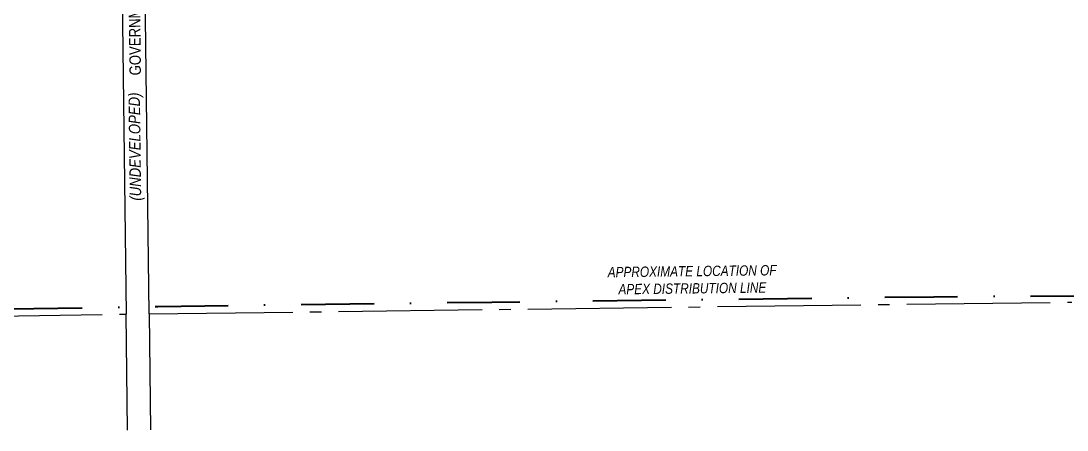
# Model space of a CAD drawing. Extents: x 57693 to 70573, y 5994359 to 6008381.
# Drawn here: x 58522 to 59433, y 5999147 to 5999503 of the extents above; entities that cross this region are included whole.
import ezdxf
from ezdxf.enums import TextEntityAlignment as Align

# ---------------------------------------------------------------- set-up
doc = ezdxf.new("R2010")
doc.units = 0
doc.header["$LTSCALE"] = 5
doc.linetypes.add('DASHDOT', pattern=[25.4, 12.7, -6.35, 0, -6.35])
doc.linetypes.add('foc-QUARTERLINE', pattern=[33, 25, -3, 2, -3])
doc.layers.add('AS-RECON EXISTING', color=151, linetype='DASHDOT', lineweight=40)
doc.layers.add('T-TEXT', color=48, linetype='Continuous', lineweight=18)
for name, color, linetype in [('L-QSEC', 8, 'foc-QUARTERLINE'), ('L-ROAD-T', 7, 'Continuous'), ('L-SEC', 7, 'Continuous')]:
    doc.layers.add(name, color=color, linetype=linetype)
doc.styles.add('80', font='ARIALN.TTF', dxfattribs={"height": 10})
doc.styles.add('80L', font='ARIALN.TTF', dxfattribs={"height": 10})
doc.styles.add('80LS', font='ARIALNI.TTF', dxfattribs={"height": 10})

msp = doc.modelspace()

# ---------------------------------------------------------------- linework, layer by layer
at = {"layer": 'AS-RECON EXISTING', "flags": 128}
msp.add_lwpolyline([(57699.355, 5999849.908), (57809.418, 5999850.537), (57890.023, 5999852.031), (57899.541, 5999852.23), (57914.85, 5999852.638), (58040.993, 5999854.838), (58141.902, 5999856.708), (58148.94, 5999856.044), (58148.464, 5999850.756), (58150.422, 5999715.332), (58151.393, 5999619.736), (58151.474, 5999609.828), (58151.727, 5999591.295), (58153.072, 5999470.067), (58154.218, 5999375.211), (58155.621, 5999271.603), (58155.818, 5999268.677), (58155.55, 5999265.802), (58156.062, 5999265.682), (58156.255, 5999265.554), (58172.807, 5999262.099), (58349.259, 5999243.711), (58360.187, 5999245.255), (58361.759, 5999245.16), (58362.949, 5999245.104), (58367.447, 5999246.912), (58432.978, 5999251.518), (58434.62, 5999251.927), (58437.699, 5999251.271), (58640.768, 5999254.736), (58931.812, 5999258.548), (59316.837, 5999263.163), (59483.262, 5999264.23), (59496.372, 5999264.314), (59577.454, 5999265.94), (59682.346, 5999267.323), (59982.682, 5999270.736), (60079.78, 5999271.888), (60089.6, 5999271.82), (60098.597, 5999274.057)], dxfattribs=at)
at = {"layer": 'L-QSEC'}
msp.add_lwpolyline([(58633.305, 5999248.186), (59437.062, 5999258.427)], dxfattribs=at)
at = {"layer": 'L-QSEC', "flags": 128}
msp.add_lwpolyline([(57807.508, 5999235.737), (58160.02, 5999241.071), (58212.712, 5999241.869), (58295.436, 5999243.121), (58613.206, 5999247.931)], dxfattribs=at)
at = {"layer": 'L-SEC', "flags": 128}
for points in [[(58633.305, 5999248.186), (58627.83, 5999693.013)], [(58607.818, 5999685.703), (58613.206, 5999247.931)], [(58614.448, 5999147.038), (58613.206, 5999247.931)], [(58633.305, 5999248.186), (58634.547, 5999147.318)]]:
    msp.add_lwpolyline(points, dxfattribs=at)

# ---------------------------------------------------------------- texts
at = {"layer": 'AS-RECON EXISTING', "insert": (59033.127, 5999289.039), "char_height": 8.99233, "attachment_point": 1, "rotation": 0.68661, "style": '80'}
msp.add_mtext_dynamic_manual_height_columns('\\pi-0.43348;{\\fArial Narrow|b0|i1|c0|p18;APPROXIMATE LOCATION OF \\P\\pi8.7521;APEX DISTRIBUTION LINE}', width=146.7459, gutter_width=44.962, heights=[0], dxfattribs=at)
at = {"layer": 'L-ROAD-T', "style": '80L'}
msp.add_text('GOVERNMENT ROAD ALLOWANCE', height=9.99252, rotation=90.703421, dxfattribs=at).set_placement((58619.978, 5999552.523), align=Align.MIDDLE_CENTER)
at = {"layer": 'T-TEXT', "style": '80LS'}
msp.add_text('(UNDEVELOPED)', height=10, rotation=90.703421, dxfattribs=at).set_placement((58620.782, 5999393.874), align=Align.MIDDLE_CENTER)

doc.saveas('drawing.dxf')
